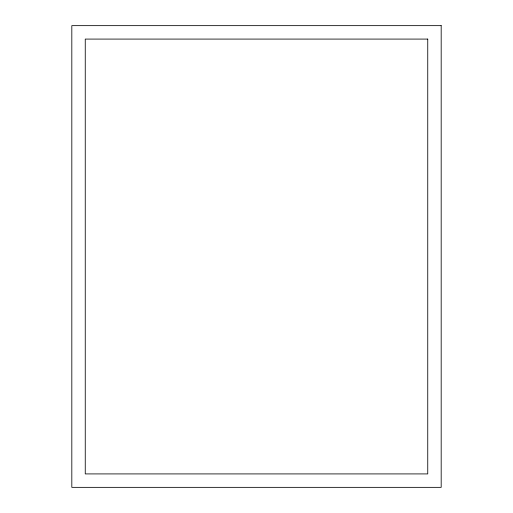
<?xml version="1.0" encoding="UTF-8"?>
<svg xmlns="http://www.w3.org/2000/svg" width="513" height="513" viewBox="0 0 513 513"><rect width="100%" height="100%" fill="white"/><g stroke="black" fill="none" stroke-linecap="round" stroke-linejoin="round"><path stroke-width="0.77" d="M441.18 25.65L71.82 25.65L71.82 487.35L441.18 487.35L441.18 25.65M427.746 39.084L85.254 39.084L85.254 473.916L427.746 473.916L427.746 39.084"/></g></svg>
